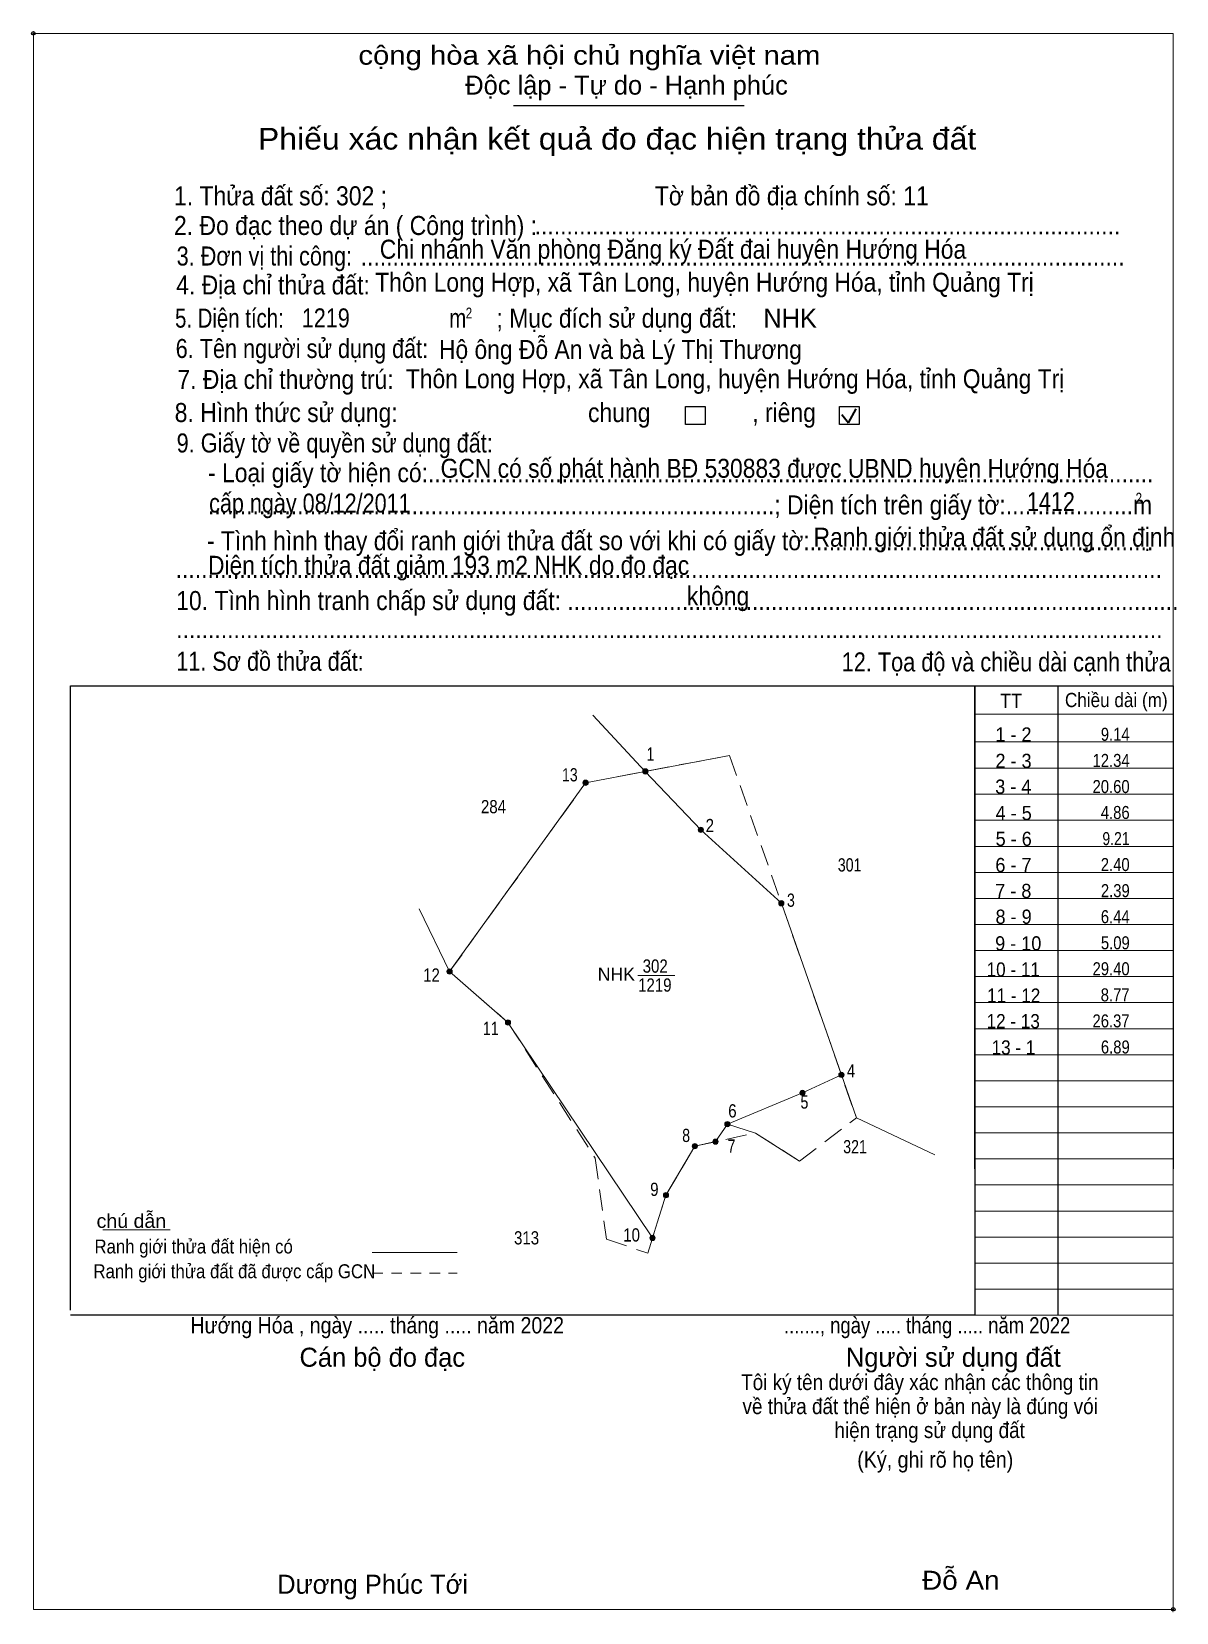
# Model space of a CAD drawing. Header units: metres. Extents: x 543186 to 543843, y 1835163 to 1836103.
# Drawn here: x 543706.2 to 543835.9, y 1835880 to 1836059.2 of the extents above.
import ezdxf
from ezdxf.enums import TextEntityAlignment as Align

# ---------------------------------------------------------------- set-up
doc = ezdxf.new("R2010")
doc.units = ezdxf.units.M
doc.header["$LTSCALE"] = 0.8
doc.header["$PDMODE"] = 32
doc.header["$PDSIZE"] = 0.4
doc.linetypes.add('MEDIUM_DASHED', pattern=[4.5, 3, -1.5])
doc.linetypes.add('SHORT_DASHED', pattern=[2.7, 1.5, -1.2])
for name, color, linetype, lineweight in [('1', 7, 'Continuous', 13), ('10', 7, 'MEDIUM_DASHED', 13), ('17', 7, 'Continuous', 13), ('2', 7, 'Continuous', 25), ('30', 7, 'Continuous', 13), ('36', 7, 'Continuous', 13), ('6', 7, 'Continuous', 13), ('63', 7, 'Continuous', 13)]:
    doc.layers.add(name, color=color, linetype=linetype, lineweight=lineweight)

msp = doc.modelspace()

# ---------------------------------------------------------------- hatches: boundary and pattern name
at = {"layer": '63'}
for points in [[(543776.08, 1835975.32, 1), (543775.48, 1835975.32, 1)], [(543769.31, 1835974.03, 1), (543768.71, 1835974.03, 1)], [(543782.37, 1835968.69, 1), (543781.77, 1835968.69, 1)], [(543791.49, 1835960.37, 1), (543790.89, 1835960.37, 1)], [(543753.91, 1835952.63, 1), (543753.31, 1835952.63, 1)], [(543760.52, 1835946.86, 1), (543759.92, 1835946.86, 1)], [(543798.29, 1835940.92, 1), (543797.69, 1835940.92, 1)], [(543793.88, 1835938.88, 1), (543793.28, 1835938.88, 1)], [(543785.38, 1835935.34, 1), (543784.78, 1835935.34, 1)], [(543784.03, 1835933.35, 1), (543783.43, 1835933.35, 1)], [(543781.69, 1835932.84, 1), (543781.09, 1835932.84, 1)], [(543778.42, 1835927.29, 1), (543777.82, 1835927.29, 1)], [(543776.89, 1835922.44, 1), (543776.29, 1835922.44, 1)]]:
    msp.add_hatch(color=256, dxfattribs=at).paths.add_polyline_path(points)

# ---------------------------------------------------------------- linework, layer by layer
at = {"layer": '1'}
msp.add_lwpolyline([(543775.78, 1835975.32), (543782.07, 1835968.69), (543791.19, 1835960.37), (543797.99, 1835940.92), (543793.58, 1835938.88), (543785.08, 1835935.34), (543783.73, 1835933.35), (543781.39, 1835932.84), (543778.12, 1835927.29), (543776.59, 1835922.44), (543760.22, 1835946.86), (543753.61, 1835952.63), (543769.01, 1835974.03)], close=True, dxfattribs=at)
at = {"layer": '10', "linetype": 'Continuous'}
for p, q in [((543791.19, 1835960.37), (543797.99, 1835940.92)), ((543750.17, 1835959.74), (543753.61, 1835952.63))]:
    msp.add_line(p, q, dxfattribs=at)
at = {"layer": '10'}
msp.add_line((543793.24, 1835931.13), (543799.69, 1835936.06), dxfattribs=at)
for points in [[(543753.61, 1835952.63), (543769.01, 1835974.03), (543785.33, 1835977.13), (543799.69, 1835936.06)], [(543753.61, 1835952.63), (543760.22, 1835946.86), (543770.09, 1835931.49), (543771.37, 1835922.3), (543776.05, 1835920.71), (543778.12, 1835927.29), (543781.39, 1835932.84), (543788.28, 1835934.33), (543793.24, 1835931.13)]]:
    msp.add_lwpolyline(points, dxfattribs=at)
at = {"layer": '10', "linetype": 'Continuous'}
for points in [[(543775.78, 1835975.32), (543769.01, 1835974.03), (543753.61, 1835952.63)], [(543783.73, 1835933.35), (543781.39, 1835932.84), (543778.12, 1835927.29), (543776.59, 1835922.44)]]:
    msp.add_lwpolyline(points, dxfattribs=at)
at = {"layer": '17'}
msp.add_line((543714.32, 1835923.37), (543721.94, 1835923.37), dxfattribs=at)
at = {"layer": '2'}
for p, q in [((543760.84, 1836050.77), (543786.96, 1836050.77)), ((543710.65, 1835985.03), (543813.1, 1835985.03)), ((543710.65, 1835914.26), (543710.65, 1835985.03)), ((543813.1, 1835985.03), (543813.1, 1835913.68)), ((543813.1, 1835913.68), (543710.65, 1835913.68))]:
    msp.add_line(p, q, dxfattribs=at)
at = {"layer": '2', "lineweight": 35}
for p, q in [((543798.05, 1836015.77), (543798.78, 1836014.81)), ((543798.78, 1836014.81), (543799.68, 1836016.41))]:
    msp.add_line(p, q, dxfattribs=at)
at = {"layer": '2', "lineweight": 13}
msp.add_lwpolyline([(543706.45, 1836058.96), (543835.6, 1836058.96), (543835.6, 1835880.34), (543706.45, 1835880.34)], close=True, dxfattribs=at)
at = {"layer": '2'}
for points in [[(543780.34, 1836016.69), (543782.56, 1836016.69), (543782.56, 1836014.62), (543780.34, 1836014.62)], [(543797.79, 1836016.69), (543800.01, 1836016.69), (543800.01, 1836014.62), (543797.79, 1836014.62)]]:
    msp.add_lwpolyline(points, close=True, dxfattribs=at)
for p in [(543706.45, 1836058.96), (543835.59, 1835880.34)]:
    msp.add_point(p, dxfattribs=at)
at = {"layer": '30', "lineweight": 25}
for p, q in [((543813.1, 1835930.26), (543813.1, 1835985.03)), ((543822.5, 1835985.03), (543822.5, 1835913.68))]:
    msp.add_line(p, q, dxfattribs=at)
at = {"layer": '30'}
for p, q in [((543813.1, 1835981.81), (543835.6, 1835981.81)), ((543813.1, 1835978.68), (543835.6, 1835978.68)), ((543813.05, 1835975.67), (543835.54, 1835975.67)), ((543813.1, 1835972.73), (543835.6, 1835972.73)), ((543813.1, 1835969.77), (543835.6, 1835969.77)), ((543813.1, 1835966.82), (543835.6, 1835966.82)), ((543813.1, 1835963.87), (543835.6, 1835963.87)), ((543813.1, 1835960.91), (543835.6, 1835960.91)), ((543813.1, 1835957.96), (543835.6, 1835957.96)), ((543813.1, 1835955.01), (543835.6, 1835955.01)), ((543813.1, 1835952.06), (543835.6, 1835952.06)), ((543813.1, 1835949.11), (543835.6, 1835949.11)), ((543813.1, 1835946.15), (543835.6, 1835946.15)), ((543813.1, 1835943.2), (543835.6, 1835943.2)), ((543813.1, 1835940.25), (543835.6, 1835940.25)), ((543813.1, 1835937.3), (543835.6, 1835937.3)), ((543813.1, 1835934.34), (543835.6, 1835934.34)), ((543813.1, 1835931.39), (543835.6, 1835931.39)), ((543813.1, 1835928.44), (543835.6, 1835928.44)), ((543813.1, 1835925.49), (543835.6, 1835925.49)), ((543813.1, 1835925.47), (543835.6, 1835925.47)), ((543813.1, 1835922.53), (543835.6, 1835922.53)), ((543813.1, 1835919.58), (543835.6, 1835919.58)), ((543813.1, 1835916.63), (543835.6, 1835916.63)), ((543813.1, 1835913.68), (543835.6, 1835913.68))]:
    msp.add_line(p, q, dxfattribs=at)
at = {"layer": '30', "lineweight": 25}
msp.add_lwpolyline([(543813.1, 1835985.03), (543835.6, 1835985.03), (543835.6, 1835930.26)], dxfattribs=at)
at = {"layer": '36'}
msp.add_line((543769.83, 1835981.7), (543775.78, 1835975.32), dxfattribs=at)
for points in [[(543785.33, 1835977.13), (543785.33, 1835977.13), (543775.78, 1835975.32), (543782.07, 1835968.69), (543791.19, 1835960.37)], [(543776.59, 1835922.44), (543760.22, 1835946.86), (543753.61, 1835952.63)], [(543797.99, 1835940.92), (543793.58, 1835938.88), (543785.08, 1835935.34), (543783.73, 1835933.35)]]:
    msp.add_lwpolyline(points, dxfattribs=at)
at = {"layer": '6'}
msp.add_line((543744.85, 1835920.79), (543754.46, 1835920.79), dxfattribs=at)
at = {"layer": '6', "linetype": 'SHORT_DASHED'}
msp.add_line((543744.85, 1835918.43), (543754.46, 1835918.43), dxfattribs=at)
at = {"layer": '63'}
for p, q in [((543774.93, 1835952.17), (543779.14, 1835952.17)), ((543785.08, 1835935.34), (543788.28, 1835934.33)), ((543788.28, 1835934.33), (543793.24, 1835931.13))]:
    msp.add_line(p, q, dxfattribs=at)
msp.add_lwpolyline([(543797.99, 1835940.92), (543799.69, 1835936.06), (543808.59, 1835931.86)], dxfattribs=at)
for centre in [(543775.78, 1835975.32), (543769.01, 1835974.03), (543782.07, 1835968.69), (543791.19, 1835960.37), (543753.61, 1835952.63), (543760.22, 1835946.86), (543797.99, 1835940.92), (543793.58, 1835938.88), (543785.08, 1835935.34), (543783.73, 1835933.35), (543781.39, 1835932.84), (543778.12, 1835927.29), (543776.59, 1835922.44)]:
    msp.add_circle(centre, 0.3, dxfattribs=at)

# ---------------------------------------------------------------- texts
at = {"layer": '1'}
for s, width, p in [('284', 0.85, (543758.575, 1835970.57)), ('301', 0.8, (543798.93, 1835963.97)), ('302', 0.85, (543776.9, 1835952.5)), ('1219', 0.85, (543776.855, 1835950.35)), ('321', 0.8, (543799.54, 1835932.03)), ('313', 0.85, (543762.325, 1835921.7))]:
    msp.add_text(s, height=1.5, dxfattribs=dict(at, width=width)).set_placement(p, align=Align.CENTER)
msp.add_text('NHK', height=1.5, dxfattribs=at).set_placement((543772.5, 1835951.58), align=Align.CENTER)
at = {"layer": '10'}
for s, height, width, p in [('1 - 2', 1.611, 0.95, (543817.485, 1835978.69)), ('2 - 3', 1.611, 0.95, (543817.495, 1835975.7)), ('3 - 4', 1.611, 0.95, (543817.47, 1835972.78)), ('4 - 5', 1.611, 0.95, (543817.515, 1835969.79)), ('5 - 6', 1.611, 0.95, (543817.515, 1835966.87)), ('6 - 7', 1.611, 0.95, (543817.485, 1835963.9)), ('7 - 8', 1.611, 0.95, (543817.47, 1835960.96)), ('8 - 9', 1.611, 0.95, (543817.505, 1835958.04)), ('9 - 10', 1.611, 0.95, (543818.03, 1835955.02)), ('10 - 11', 1.611, 0.9, (543817.465, 1835952.06)), ('11 - 12', 1.611, 0.9, (543817.51, 1835949.1)), ('12 - 13', 1.611, 0.9, (543817.46, 1835946.2)), ('13 - 1', 1.612, 0.9, (543817.49, 1835943.22))]:
    msp.add_text(s, height=height, dxfattribs=dict(at, width=width)).set_placement(p, align=Align.CENTER)
at = {"layer": '2'}
for s, height, width, p in [('cộng hòa xã hội chủ nghĩa việt nam', 2.156, 1.15, (543743.27, 1836055.41)), ('1. Thửa đất số: 302 ;                                          Tờ bản đồ địa chính số: 11', 2.16, 0.9, (543722.38, 1836039.47)), ('2. Đo đạc theo dự án ( Công trình) : ', 2.157, 0.9, (543722.38, 1836036.11)), ('Chi nhánh Văn phòng Đăng ký Đất đai huyện Hướng Hóa', 2.155, 0.9, (543745.69, 1836033.42)), ('............................................................................................', 2.157, 0.9, (543763.24, 1836036.17)), ('3. Đơn vị thi công:', 2.157, 0.85, (543722.68, 1836032.65)), ('4. Địa chỉ thửa đất:', 2.157, 0.9, (543722.63, 1836029.37)), ('........................................................................................................................', 2.157, 0.9, (543743.53, 1836032.65)), ('Thôn Long Hợp, xã Tân Long, huyện Hướng Hóa, tỉnh Quảng Trị', 2.15, 0.9, (543745.18, 1836029.68)), ('5. Diện tích:', 2.157, 0.8, (543722.5, 1836025.61)), ('1219', 2.15, 0.85, (543736.86, 1836025.64)), ('m', 2.156, 0.8, (543753.57, 1836025.61)), ('2', 1.232, 0.8, (543755.43, 1836026.65)), ('; Mục đích sử dụng đất:', 2.156, 0.9, (543758.92, 1836025.61)), ('6. Tên người sử dụng đất:', 2.157, 0.85, (543722.57, 1836022.17)), ('Hộ ông Đỗ An và bà Lý Thị Thương', 2.15, 0.9, (543752.4, 1836022.06)), ('7. Địa chỉ thường trú:', 2.157, 0.9, (543722.76, 1836018.66)), ('Thôn Long Hợp, xã Tân Long, huyện Hướng Hóa, tỉnh Quảng Trị', 2.15, 0.9, (543748.65, 1836018.74)), ('8. Hình thức sử dụng:', 2.157, 0.9, (543722.46, 1836014.91)), ('chung                , riêng', 2.156, 0.9, (543769.29, 1836014.91)), ('9. Giấy tờ về quyền sử dụng đất:', 2.157, 0.85, (543722.68, 1836011.46)), ('     - Loại giấy tờ hiện có:..................................................................................................................', 2.156, 0.9, (543722.63, 1836008.09)), ('GCN có số phát hành BĐ 530883 được UBND huyện Hướng Hóa ', 2.15, 0.9, (543752.58, 1836008.59)), ('cấp ngày 08/12/2011', 2.15, 0.85, (543726.36, 1836004.65)), ('     .........................................................................................; Diện tích trên giấy tờ:....................m', 2.156, 0.9, (543722.63, 1836004.44)), ('1412', 2.15, 0.85, (543819.01, 1836004.81)), ('2', 1.232, 0.8, (543831.32, 1836005.66)), ('Ranh giới thửa đất sử dụng ổn định', 2.15, 0.9, (543794.84, 1836000.78)), ('     - Tình hình thay đổi ranh giới thửa đất so với khi có giấy tờ:......................................................', 2.156, 0.9, (543722.51, 1836000.38)), ('Diện tích thửa đất giảm 193 m2 NHK do đo đạc', 2.15, 0.9, (543726.23, 1835997.6)), ('...........................................................................................................................................................', 2.156, 0.9, (543722.57, 1835997.25)), ('10. Tình hình tranh chấp sử dụng đất: ................................................................................................', 2.157, 0.9, (543722.63, 1835993.6)), ('không', 2.156, 0.9, (543780.49, 1835994.12)), ('...........................................................................................................................................................', 2.156, 0.9, (543722.63, 1835990.42)), ('11. Sơ đồ thửa đất:', 2.157, 0.85, (543722.63, 1835986.72)), ('12. Tọa độ và chiều dài cạnh thửa', 2.161, 0.85, (543798.03, 1835986.64)), ('Hướng Hóa , ngày ..... tháng ..... năm 2022', 1.84, 0.9, (543724.24, 1835911.62)), ('......., ngày ..... tháng ..... năm 2022', 1.84, 0.85, (543791.49, 1835911.62)), ('(Ký, ghi rõ họ tên)', 1.848, 0.9, (543799.79, 1835896.4)), ('Đỗ An', 2.15, 1.1, (543807.13, 1835882.57))]:
    msp.add_text(s, height=height, dxfattribs=dict(at, width=width)).set_placement(p)
for s, height, p in [('Độc lập - Tự do - Hạnh phúc', 2.156, (543755.38, 1836052.02)), ('NHK', 2.15, (543789.15, 1836025.6)), ('Cán bộ đo đạc', 2.156, (543736.6, 1835907.84)), ('Người sử dụng đất', 2.156, (543798.51, 1835907.84)), ('Dương Phúc Tới', 2.16, (543734.07, 1835882.11))]:
    msp.add_text(s, height=height, dxfattribs=at).set_placement(p)
for s, height, width, p in [('Phiếu xác nhận kết quả đo đạc hiện trạng thửa đất', 2.463, 1.1, (543772.58, 1836045.79)), ('Tôi ký tên dưới đây xác nhận các thông tin', 1.781, 0.9, (543806.88, 1835905.2)), ('về thửa đất thể hiện ở bản này là đúng vói', 1.781, 0.9, (543806.92, 1835902.47)), ('hiện trạng sử dụng đất', 1.781, 0.9, (543807.995, 1835899.76))]:
    msp.add_text(s, height=height, dxfattribs=dict(at, width=width)).set_placement(p, align=Align.CENTER)
msp.add_text('.', height=0.616, dxfattribs=at).set_placement((543835.5734, 1835880), align=Align.CENTER)
at = {"layer": '30'}
for s, height, width, p in [('TT', 1.606, 0.95, (543815.98, 1835982.51)), ('Chiều dài (m)', 1.611, 0.9, (543823.32, 1835982.6))]:
    msp.add_text(s, height=height, dxfattribs=dict(at, width=width)).set_placement(p)
at = {"layer": '6'}
for s, height, width, p in [('chú dẫn', 1.578, 1.05, (543713.61, 1835923.58)), ('Ranh giới thửa đất hiện có ', 1.578, 0.9, (543713.37, 1835920.68)), ('Ranh giới thửa đất đã được cấp GCN', 1.582, 0.9, (543713.25, 1835917.87))]:
    msp.add_text(s, height=height, dxfattribs=dict(at, width=width)).set_placement(p)
at = {"layer": '63'}
for s, height, width, p in [('9.14', 1.476, 0.85, (543830.65, 1835978.78)), (' 1', 1.5, 0.75, (543776.78, 1835976.53)), ('12.34', 1.476, 0.85, (543830.65, 1835975.82)), (' 13', 1.5, 0.8, (543768.12, 1835974.18)), ('20.60', 1.476, 0.85, (543830.65, 1835972.86)), ('4.86', 1.476, 0.85, (543830.65, 1835969.92)), (' 2', 1.5, 0.85, (543783.56, 1835968.43)), ('9.21', 1.476, 0.8, (543830.64, 1835966.96)), ('2.40', 1.476, 0.85, (543830.65, 1835964.02)), ('2.39', 1.476, 0.85, (543830.66, 1835961.06)), (' 3', 1.5, 0.8, (543792.72, 1835959.97)), ('6.44', 1.476, 0.85, (543830.65, 1835958.11)), ('5.09', 1.476, 0.85, (543830.66, 1835955.15)), (' 12', 1.5, 0.85, (543752.5, 1835951.48)), ('29.40', 1.476, 0.85, (543830.65, 1835952.21)), ('8.77', 1.476, 0.85, (543830.64, 1835949.25)), ('26.37', 1.476, 0.85, (543830.64, 1835946.3)), (' 11', 1.5, 0.8, (543759.16, 1835945.44)), ('6.89', 1.476, 0.85, (543830.66, 1835943.34)), (' 4', 1.5, 0.85, (543799.56, 1835940.63)), (' 5', 1.5, 0.8, (543794.25, 1835937.1)), (' 6', 1.5, 0.85, (543786.12, 1835936.09)), (' 8', 1.5, 0.8, (543780.85, 1835933.31)), (' 7', 1.5, 0.8, (543785.99, 1835932.1)), (' 9', 1.5, 0.85, (543777.28, 1835927.2)), (' 10', 1.5, 0.85, (543775.17, 1835922.03))]:
    msp.add_text(s, height=height, dxfattribs=dict(at, width=width)).set_placement(p, align=Align.RIGHT)

doc.saveas('drawing.dxf')
